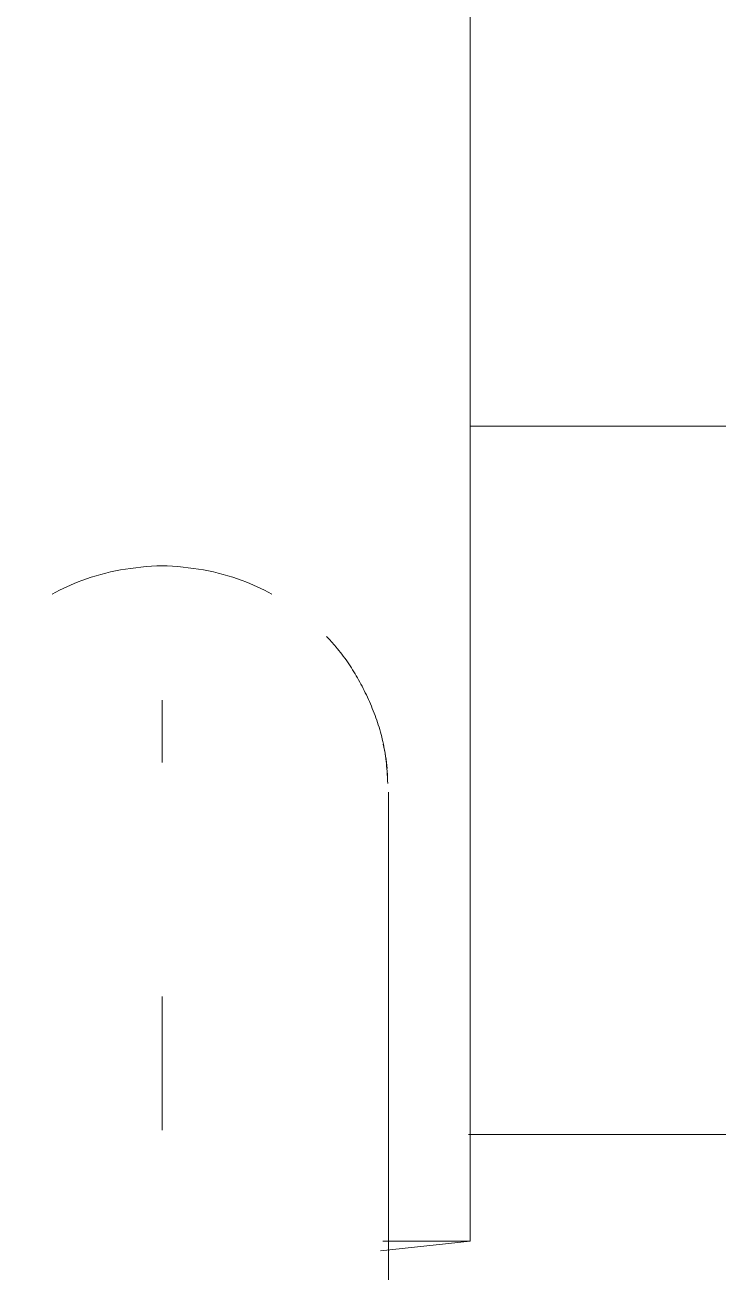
# Model space of a CAD drawing. Header units: millimetres. Extents: x -7971 to 7092, y -1127 to 14057.
# Drawn here: x 3710.3 to 3745.5, y 7053.9 to 7117.3 of the extents above; entities that cross this region are included whole.
import ezdxf

# ---------------------------------------------------------------- set-up
doc = ezdxf.new("R2010")
doc.units = ezdxf.units.MM
doc.layers.add('A-FLOR-PATT', color=8, linetype='Continuous', lineweight=9)
doc.layers.add('P-SANR-FIXT', color=6, linetype='Continuous', lineweight=9)

# ---------------------------------------------------------------- blocks, each defined once
blk = doc.blocks.new('Plumbing_Fixtures-Grohe-Allure-Rainshower_Shower_System_Wall_Mounted-12-METRIC - Allure 27 469 000-445960-1ste verdieping')
at = {"layer": 'P-SANR-FIXT'}
for p, q in [((3732.892, 7055.458), (3732.892, 7127.074)), ((3752.776, 7096.874), (3732.892, 7096.874)), ((3717.242, 7082.94), (3717.242, 7079.787)), ((3717.242, 7067.889), (3717.242, 7061.095)), ((3732.805, 7060.874), (3752.776, 7060.874)), ((3732.892, 7055.458), (3728.341, 7054.976)), ((3732.892, 7055.458), (3728.452, 7055.458))]:
    blk.add_line(p, q, dxfattribs=at)
at = {"layer": 'P-SANR-FIXT', "flags": 128}
blk.add_lwpolyline([(3728.742, 7052.725), (3728.742, 7054.246), (3728.742, 7055.739), (3728.742, 7057.202), (3728.742, 7058.633), (3728.742, 7060.028), (3728.742, 7061.385), (3728.742, 7062.703), (3728.742, 7063.98), (3728.742, 7065.213), (3728.742, 7066.4), (3728.742, 7067.54), (3728.742, 7068.63), (3728.742, 7069.669), (3728.742, 7070.656), (3728.742, 7071.588), (3728.742, 7072.465), (3728.742, 7073.284), (3728.742, 7074.044), (3728.742, 7074.745), (3728.742, 7075.385), (3728.742, 7075.963), (3728.742, 7076.478), (3728.742, 7076.93), (3728.742, 7077.317), (3728.742, 7077.639), (3728.742, 7077.896), (3728.742, 7078.087), (3728.742, 7078.211), (3728.742, 7078.27), (3728.742, 7078.274)], dxfattribs=at)
at = {"layer": 'P-SANR-FIXT'}
blk.add_arc((3717.242, 7078.274), 11.5, 6.0031, 12.23651, dxfattribs=at)
for points, knots in [([(3711.672, 7088.338), (3712.152, 7088.604), (3713.267, 7089.122), (3715.11, 7089.612), (3716.52, 7089.756), (3717.242, 7089.774)], [0.8430668, 0.8430668, 0.8430668, 0.8430668, 0.8888889, 0.9444444, 1, 1, 1, 1]), ([(3717.242, 7089.774), (3717.965, 7089.756), (3719.374, 7089.612), (3721.217, 7089.122), (3722.332, 7088.604), (3722.812, 7088.338)], [0, 0, 0, 0, 0.0555556, 0.1111111, 0.1569332, 0.1569332, 0.1569332, 0.1569332]), ([(3725.594, 7086.188), (3725.758, 7086.016), (3726.132, 7085.601), (3726.673, 7084.898), (3727.096, 7084.222), (3727.402, 7083.656), (3727.697, 7083.067), (3728.029, 7082.297), (3728.351, 7081.333), (3728.535, 7080.518), (3728.628, 7079.851), (3728.681, 7079.303), (3728.702, 7078.921), (3728.708, 7078.715)], [0.2571932, 0.2571932, 0.2571932, 0.2571932, 0.2777778, 0.3055556, 0.3333333, 0.3472222, 0.3611111, 0.3888889, 0.4166667, 0.4444444, 0.4583333, 0.4722222, 0.48845, 0.48845, 0.48845, 0.48845]), ([(3728.708, 7078.715), (3728.701, 7078.923), (3728.681, 7079.306), (3728.627, 7079.855), (3728.58, 7080.188), (3728.553, 7080.353)], [0.51146284, 0.51146284, 0.51146284, 0.51146284, 0.52777778, 0.54166667, 0.55555556, 0.55555556, 0.55555556, 0.55555556])]:
    blk.add_open_spline(points, degree=3, knots=knots, dxfattribs=at)

msp = doc.modelspace()

# ---------------------------------------------------------------- hatches: boundary and pattern name
at = {"layer": 'A-FLOR-PATT'}
h = msp.add_hatch(dxfattribs=at)
h.set_pattern_fill('FP_66', color=256, style=0, pattern_type=2)
h.set_pattern_definition([(270, (3072.24, 4633.88), (450, 3e-14), []), (0, (3072.24, 4633.88), (0, 450), [])])
h.paths.add_polyline_path([(2302.242, 2116.882), (3502.242, 2116.882), (3502.242, 2226.875), (2627.242, 2226.875), (2553.175, 2233.012), (2481.127, 2251.257), (2413.066, 2281.112), (2350.846, 2321.762), (2302.242, 2366.505), (2302.242, 2226.875)])
h.paths.add_polyline_path([(2124.655, 2709.692), (2178.779, 2709.692), (2178.779, 2714.036), (2191.012, 2787.343), (2215.144, 2857.638), (2250.517, 2923.002), (2296.166, 2981.652), (2350.846, 3031.988), (2413.066, 3072.638), (2481.127, 3102.493), (2557.782, 3121.119), (2627.242, 3126.875), (3527.242, 3126.875), (3601.31, 3120.737), (3676.683, 3101.034), (3741.418, 3072.638), (3803.638, 3031.988), (3858.318, 2981.652), (3903.967, 2923.002), (3939.34, 2857.638), (3964.631, 2780.4), (3975.705, 2709.692), (4237.242, 2709.692), (4237.242, 4119.944), (4234.561, 4119.375), (4234.561, 4116.875), (4218.996, 4116.875), (4218.996, 4119.378), (4214.292, 4119.378), (4214.292, 4659.375), (4237.242, 4659.375), (4237.242, 7150.875), (3827.242, 7150.875), (3827.242, 7117.875), (3811.292, 7117.875), (3812.242, 7083.074), (3818.742, 7082.246), (3819.492, 7083.074), (3876.238, 7082.257), (3876.238, 7035.074), (3819.492, 7035.895), (3818.742, 7035.074), (3728.57, 7035.074), (3728.742, 6805.724), (3841.093, 6805.724), (3844.092, 6802.725), (3844.092, 6555.023), (3841.093, 6552.024), (3593.391, 6552.024), (3590.392, 6555.023), (3590.392, 6802.725), (3593.391, 6805.724), (3705.789, 6805.724), (3705.742, 7035.074), (3615.742, 7035.892), (3615.042, 7035.692), (3568.175, 7035.074), (3568.171, 7035.342), (3558.296, 7036.59), (3558.834, 7082.874), (3615.042, 7082.057), (3615.742, 7083.074), (3622.242, 7083.074), (3622.242, 7117.875), (3607.242, 7117.875), (3607.242, 7150.875), (3237.242, 7150.875), (3237.242, 5716.875), (3137.242, 5716.875), (3137.242, 7150.875), (1907.242, 7150.875), (1907.242, 7144.875), (1915.242, 7144.875), (1915.242, 7094.875), (1907.242, 7094.875), (1907.242, 6294.875), (1915.242, 6294.875), (1915.242, 6244.875), (1907.242, 6244.875), (1907.242, 5116.875), (1975.979, 5116.875), (1975.979, 5190.982), (2388.401, 5190.236), (2388.401, 5116.875), (2427.242, 5116.875), (2427.242, 3596.875), (2388.401, 3596.875), (2387.589, 3522.768), (1975.979, 3522.768), (1975.979, 3596.875), (1907.242, 3596.874), (1907.242, 2709.692), (2123.242, 2709.692)])
h.paths.add_polyline_path([(2364.504, 3546.933), (2364.504, 3596.875), (1999.876, 3596.875), (1999.876, 3546.933), (2124.655, 3546.933)])
h.paths.add_polyline_path([(2364.504, 5116.875), (2364.504, 5166.817), (1999.876, 5166.817), (1999.876, 5116.875), (2339.782, 5116.875)])
h.paths.add_polyline_path([(3677.892, 7092.161), (3677.892, 7096.874), (3701.592, 7096.874), (3701.592, 7127.074), (3682.242, 7127.606), (3682.242, 7150.875), (3677.242, 7150.875), (3677.242, 7117.875), (3661.292, 7117.875), (3662.242, 7092.161), (3677.242, 7092.161)])
h.paths.add_polyline_path([(3770.633, 7096.874), (3772.242, 7096.874), (3773.192, 7117.875), (3757.242, 7117.875), (3757.242, 7150.875), (3752.242, 7150.875), (3751.775, 7127.074), (3732.892, 7127.074), (3732.892, 7096.874), (3751.775, 7097.548), (3748.025, 7109.129), (3749.03, 7112.879), (3752.242, 7115.817), (3755.525, 7116.629), (3759.275, 7115.624), (3762.02, 7112.879), (3768.684, 7096.874), (3770.242, 7096.874)])

# ---------------------------------------------------------------- block references
at = {"layer": 'P-SANR-FIXT'}
msp.add_blockref('Plumbing_Fixtures-Grohe-Allure-Rainshower_Shower_System_Wall_Mounted-12-METRIC - Allure 27 469 000-445960-1ste verdieping', (0, 0), dxfattribs=at)

doc.saveas('drawing.dxf')
